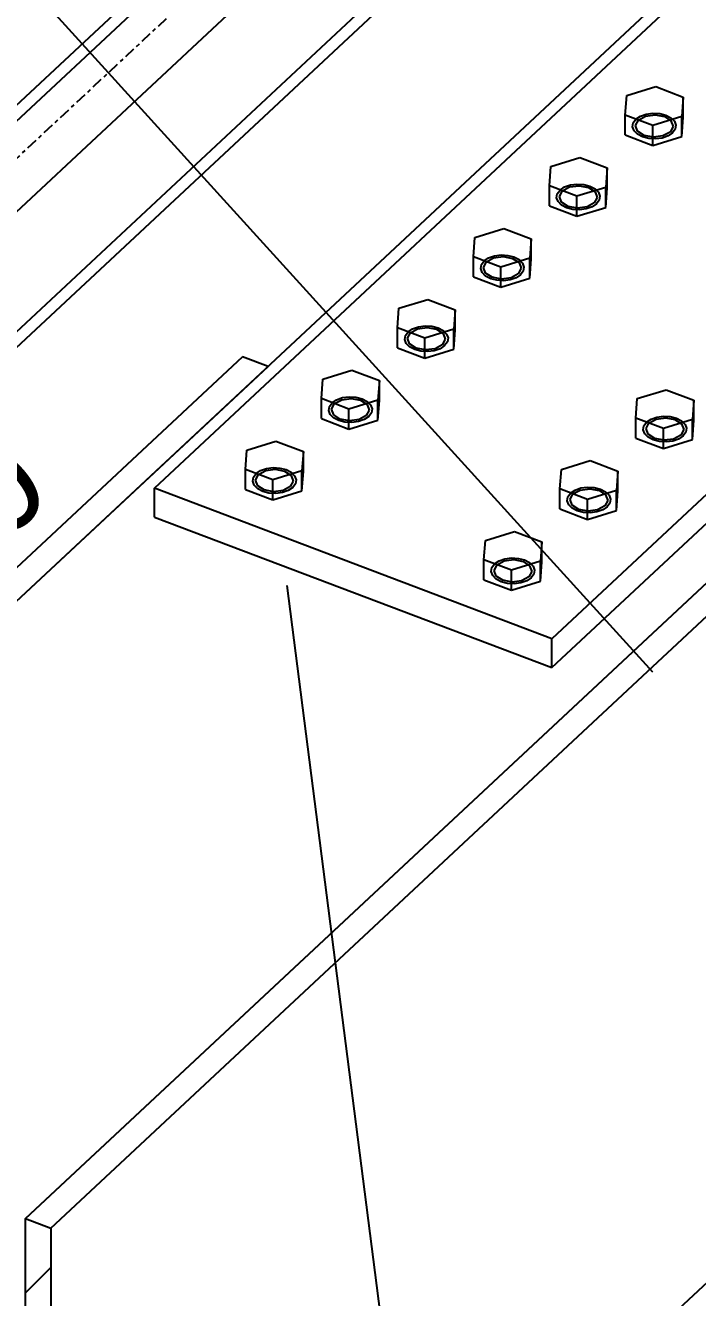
# Model space of a CAD drawing. Header units: millimetres. Extents: x 15962 to 71432, y 9666 to 72266.
# Drawn here: x 63426 to 63782, y 33526 to 34201 of the extents above; entities that cross this region are included whole.
import ezdxf

# ---------------------------------------------------------------- set-up
doc = ezdxf.new("R2010")
doc.units = ezdxf.units.MM
doc.header["$LTSCALE"] = 2
doc.linetypes.add('DXK_LINE_DOT3', pattern=[5.9187, 2.979, -0.9799, 0.9799, -0.9799])
doc.styles.add('Arial Narrow', font='verdana.ttf', dxfattribs={"height": 0.2})

msp = doc.modelspace()

# ---------------------------------------------------------------- hatches: boundary and pattern name
at = {"linetype": 'Continuous'}
h = msp.add_hatch(dxfattribs=at)
h.set_pattern_fill('', scale=14, style=0, pattern_type=0)
h.set_pattern_definition([(45, (63425.91, 33213.744), (-31.431, 31.431), [])])
h.paths.add_polyline_path([(63425.908, 33567.4413), (63425.908, 33213.7443), (63439.4022, 33208.6307), (63439.4022, 33562.3278)])

# ---------------------------------------------------------------- linework, layer by layer
at = {"color": 7, "linetype": 'DXK_LINE_DOT3'}
msp.add_line((62856.1399, 33602.4836), (64041.2256, 34708.9803), dxfattribs=at)
at = {"color": 2, "linetype": 'Continuous'}
for p, q in [((62883.5502, 33656.4052), (63961.176, 34662.5682)), ((62883.5502, 33647.9647), (63961.176, 34654.1277)), ((63494.2877, 33955.0222), (64084.7139, 34506.7121)), ((62835.0552, 33554.6055), (63693.7254, 34356.333)), ((63172.8892, 33663.3212), (63881.5743, 34325.0098)), ((62883.5502, 33536.2286), (63693.7254, 34292.6771)), ((62883.5502, 33527.7881), (63693.7254, 34284.2366)), ((63425.9066, 33567.4418), (64078.2266, 34176.5032)), ((64000.6152, 34151.217), (63705.1831, 33875.1671)), ((63705.1831, 33859.8938), (64000.6152, 34135.9437)), ((63541.1163, 34024.8439), (63159.3937, 33668.4353)), ((63172.888, 33663.3217), (63554.6106, 34019.7304)), ((63554.6106, 34019.7304), (63541.1163, 34024.8439)), ((63705.1831, 33875.1671), (63494.2877, 33955.0222)), ((63494.2877, 33939.7489), (63494.2877, 33955.0222)), ((63494.2877, 33939.7489), (63705.1831, 33859.8938)), ((63807.6305, 33923.8499), (63425.908, 33567.4413)), ((63439.4022, 33562.3278), (63821.1248, 33918.7363)), ((63705.1831, 33859.8938), (63705.1831, 33875.1671)), ((63425.908, 33567.4413), (63439.4022, 33562.3278)), ((63425.908, 33213.7443), (63425.908, 33567.4413)), ((63821.1248, 33565.0393), (63439.4022, 33208.6307)), ((63439.4022, 33562.3278), (63439.4022, 33208.6307))]:
    msp.add_line(p, q, dxfattribs=at)
at = {"color": 7, "linetype": 'Continuous'}
for p, q in [((63758.6164, 33857.5005), (63381.8327, 34272.7725)), ((63744.8524, 34163.4034), (63760.2159, 34168.1606)), ((63760.2159, 34168.1606), (63774.8238, 34162.625)), ((63744.0969, 34153.1106), (63744.8524, 34163.4034)), ((63774.8238, 34162.625), (63774.0683, 34152.3322)), ((63774.8238, 34152.0141), (63774.8238, 34162.625)), ((63752.1455, 34152.5352), (63755.2456, 34153.6214)), ((63755.2456, 34153.6214), (63758.7583, 34154.0846)), ((63758.7583, 34154.0846), (63762.3397, 34153.8795)), ((63762.3397, 34153.8795), (63765.6393, 34153.0261)), ((63744.0969, 34142.4997), (63744.0969, 34153.1106)), ((63758.7048, 34147.575), (63744.0969, 34153.1106)), ((63747.9818, 34146.8393), (63748.3267, 34148.9696)), ((63748.7606, 34144.7499), (63747.9818, 34146.8393)), ((63748.3267, 34148.9696), (63749.7614, 34150.9323)), ((63749.4699, 34147.5164), (63751.0264, 34150.4529)), ((63750.5902, 34144.5103), (63749.4699, 34147.5164)), ((63749.7614, 34150.9323), (63752.1455, 34152.5352)), ((63751.0264, 34150.4529), (63754.8429, 34152.533)), ((63754.8429, 34152.533), (63759.8965, 34153.1995)), ((63774.0683, 34152.3322), (63758.7048, 34147.575)), ((63758.7048, 34136.9641), (63758.7048, 34147.575)), ((63759.8965, 34153.1995), (63764.8334, 34152.2736)), ((63764.8334, 34152.2736), (63768.3305, 34150.0035)), ((63765.6393, 34153.0261), (63768.334, 34151.608)), ((63769.4508, 34146.9974), (63767.8943, 34144.0609)), ((63768.3305, 34150.0035), (63769.4508, 34146.9974)), ((63768.334, 34151.608), (63770.1602, 34149.7639)), ((63770.1602, 34149.7639), (63770.9389, 34147.6745)), ((63770.9389, 34147.6745), (63770.5941, 34145.5442)), ((63774.0683, 34141.7213), (63774.0683, 34152.3322)), ((63774.0683, 34141.7213), (63774.8238, 34152.0141)), ((63744.0969, 34142.4997), (63758.7048, 34136.9641)), ((63750.5867, 34142.9058), (63748.7606, 34144.7499)), ((63753.2814, 34141.4877), (63750.5867, 34142.9058)), ((63754.0874, 34142.2402), (63750.5902, 34144.5103)), ((63756.581, 34140.6343), (63753.2814, 34141.4877)), ((63759.0242, 34141.3143), (63754.0874, 34142.2402)), ((63760.1624, 34140.4292), (63756.581, 34140.6343)), ((63758.7048, 34136.9641), (63774.0683, 34141.7213)), ((63764.0778, 34141.9808), (63759.0242, 34141.3143)), ((63763.6751, 34140.8924), (63760.1624, 34140.4292)), ((63766.7753, 34141.9786), (63763.6751, 34140.8924)), ((63767.8943, 34144.0609), (63764.0778, 34141.9808)), ((63769.1594, 34143.5815), (63766.7753, 34141.9786)), ((63770.5941, 34145.5442), (63769.1594, 34143.5815)), ((63704.5549, 34125.7783), (63719.9184, 34130.5355)), ((63719.9184, 34130.5355), (63734.5264, 34124.9999)), ((63703.7994, 34115.4855), (63704.5549, 34125.7783)), ((63734.5264, 34124.9999), (63733.7709, 34114.7071)), ((63734.5264, 34114.389), (63734.5264, 34124.9999)), ((63703.7994, 34104.8745), (63703.7994, 34115.4855)), ((63718.4074, 34109.9499), (63703.7994, 34115.4855)), ((63708.0292, 34111.3445), (63709.4639, 34113.3071)), ((63709.4639, 34113.3071), (63711.848, 34114.91)), ((63710.729, 34112.8278), (63714.5454, 34114.9079)), ((63711.848, 34114.91), (63714.9481, 34115.9963)), ((63714.5454, 34114.9079), (63719.5991, 34115.5743)), ((63714.9481, 34115.9963), (63718.4608, 34116.4595)), ((63733.7709, 34114.7071), (63718.4074, 34109.9499)), ((63718.4608, 34116.4595), (63722.0423, 34116.2543)), ((63719.5991, 34115.5743), (63724.5359, 34114.6485)), ((63722.0423, 34116.2543), (63725.3418, 34115.401)), ((63724.5359, 34114.6485), (63728.033, 34112.3784)), ((63725.3418, 34115.401), (63728.0366, 34113.9828)), ((63728.0366, 34113.9828), (63729.8627, 34112.1388)), ((63733.7709, 34104.0962), (63733.7709, 34114.7071)), ((63733.7709, 34104.0962), (63734.5264, 34114.389)), ((63707.6843, 34109.2142), (63708.0292, 34111.3445)), ((63708.4631, 34107.1247), (63707.6843, 34109.2142)), ((63710.2892, 34105.2807), (63708.4631, 34107.1247)), ((63709.1724, 34109.8912), (63710.729, 34112.8278)), ((63710.2928, 34106.8852), (63709.1724, 34109.8912)), ((63713.7899, 34104.6151), (63710.2928, 34106.8852)), ((63718.4074, 34099.3389), (63718.4074, 34109.9499)), ((63727.5968, 34106.4358), (63723.7804, 34104.3556)), ((63729.1534, 34109.3723), (63727.5968, 34106.4358)), ((63728.033, 34112.3784), (63729.1534, 34109.3723)), ((63730.2966, 34107.9191), (63728.8619, 34105.9564)), ((63729.8627, 34112.1388), (63730.6414, 34110.0494)), ((63730.6414, 34110.0494), (63730.2966, 34107.9191)), ((63703.7994, 34104.8745), (63718.4074, 34099.3389)), ((63712.9839, 34103.8626), (63710.2892, 34105.2807)), ((63716.2835, 34103.0092), (63712.9839, 34103.8626)), ((63718.7267, 34103.6892), (63713.7899, 34104.6151)), ((63719.865, 34102.8041), (63716.2835, 34103.0092)), ((63718.4074, 34099.3389), (63733.7709, 34104.0962)), ((63723.7804, 34104.3556), (63718.7267, 34103.6892)), ((63723.3777, 34103.2673), (63719.865, 34102.8041)), ((63726.4778, 34104.3535), (63723.3777, 34103.2673)), ((63728.8619, 34105.9564), (63726.4778, 34104.3535)), ((63664.2575, 34088.1531), (63679.6209, 34092.9104)), ((63679.6209, 34092.9104), (63694.2289, 34087.3748)), ((63663.5019, 34077.8603), (63664.2575, 34088.1531)), ((63694.2289, 34087.3748), (63693.4734, 34077.0819)), ((63694.2289, 34076.7639), (63694.2289, 34087.3748)), ((63663.5019, 34067.2494), (63663.5019, 34077.8603)), ((63678.1099, 34072.3247), (63663.5019, 34077.8603)), ((63667.3869, 34071.589), (63667.7317, 34073.7193)), ((63667.7317, 34073.7193), (63669.1664, 34075.682)), ((63668.8749, 34072.2661), (63670.4315, 34075.2026)), ((63669.1664, 34075.682), (63671.5505, 34077.2849)), ((63670.4315, 34075.2026), (63674.2479, 34077.2828)), ((63671.5505, 34077.2849), (63674.6507, 34078.3711)), ((63674.2479, 34077.2828), (63679.3016, 34077.9492)), ((63674.6507, 34078.3711), (63678.1634, 34078.8343)), ((63693.4734, 34077.0819), (63678.1099, 34072.3247)), ((63678.1634, 34078.8343), (63681.7448, 34078.6292)), ((63679.3016, 34077.9492), (63684.2384, 34077.0233)), ((63681.7448, 34078.6292), (63685.0444, 34077.7758)), ((63684.2384, 34077.0233), (63687.7355, 34074.7532)), ((63685.0444, 34077.7758), (63687.7391, 34076.3577)), ((63687.7355, 34074.7532), (63688.8559, 34071.7472)), ((63687.7391, 34076.3577), (63689.5652, 34074.5137)), ((63689.5652, 34074.5137), (63690.344, 34072.4242)), ((63690.344, 34072.4242), (63689.9991, 34070.2939)), ((63693.4734, 34066.471), (63693.4734, 34077.0819)), ((63693.4734, 34066.471), (63694.2289, 34076.7639)), ((63663.5019, 34067.2494), (63678.1099, 34061.7138)), ((63668.1656, 34069.4996), (63667.3869, 34071.589)), ((63669.9917, 34067.6556), (63668.1656, 34069.4996)), ((63669.9953, 34069.26), (63668.8749, 34072.2661)), ((63672.6865, 34066.2374), (63669.9917, 34067.6556)), ((63673.4924, 34066.9899), (63669.9953, 34069.26)), ((63675.9861, 34065.3841), (63672.6865, 34066.2374)), ((63678.4292, 34066.0641), (63673.4924, 34066.9899)), ((63678.1099, 34061.7138), (63678.1099, 34072.3247)), ((63678.1099, 34061.7138), (63693.4734, 34066.471)), ((63683.4829, 34066.7305), (63678.4292, 34066.0641)), ((63686.1803, 34066.7284), (63683.0802, 34065.6421)), ((63687.2993, 34068.8107), (63683.4829, 34066.7305)), ((63688.5644, 34068.3313), (63686.1803, 34066.7284)), ((63688.8559, 34071.7472), (63687.2993, 34068.8107)), ((63689.9991, 34070.2939), (63688.5644, 34068.3313)), ((63679.5675, 34065.1789), (63675.9861, 34065.3841)), ((63683.0802, 34065.6421), (63679.5675, 34065.1789)), ((63623.96, 34050.528), (63639.3235, 34055.2852)), ((63639.3235, 34055.2852), (63653.9314, 34049.7496)), ((63623.2045, 34040.2352), (63623.96, 34050.528)), ((63653.9314, 34049.7496), (63653.1759, 34039.4568)), ((63653.9314, 34039.1387), (63653.9314, 34049.7496)), ((63623.2045, 34029.6243), (63623.2045, 34040.2352)), ((63637.8125, 34034.6996), (63623.2045, 34040.2352)), ((63628.869, 34038.0569), (63631.2531, 34039.6598)), ((63630.134, 34037.5775), (63633.9505, 34039.6576)), ((63631.2531, 34039.6598), (63634.3532, 34040.746)), ((63633.9505, 34039.6576), (63639.0042, 34040.3241)), ((63634.3532, 34040.746), (63637.8659, 34041.2092)), ((63653.1759, 34039.4568), (63637.8125, 34034.6996)), ((63637.8659, 34041.2092), (63641.4473, 34041.0041)), ((63639.0042, 34040.3241), (63643.941, 34039.3982)), ((63641.4473, 34041.0041), (63644.7469, 34040.1507)), ((63643.941, 34039.3982), (63647.4381, 34037.1281)), ((63644.7469, 34040.1507), (63647.4416, 34038.7326)), ((63647.4416, 34038.7326), (63649.2678, 34036.8885)), ((63653.1759, 34028.8459), (63653.1759, 34039.4568)), ((63653.1759, 34028.8459), (63653.9314, 34039.1387)), ((63627.0894, 34033.9639), (63627.4343, 34036.0942)), ((63627.8682, 34031.8745), (63627.0894, 34033.9639)), ((63627.4343, 34036.0942), (63628.869, 34038.0569)), ((63628.5775, 34034.641), (63630.134, 34037.5775)), ((63629.6979, 34031.6349), (63628.5775, 34034.641)), ((63637.8125, 34024.0887), (63637.8125, 34034.6996)), ((63648.5584, 34034.122), (63647.0019, 34031.1855)), ((63647.4381, 34037.1281), (63648.5584, 34034.122)), ((63649.7017, 34032.6688), (63648.267, 34030.7061)), ((63649.2678, 34036.8885), (63650.0465, 34034.7991)), ((63650.0465, 34034.7991), (63649.7017, 34032.6688)), ((63623.2045, 34029.6243), (63637.8125, 34024.0887)), ((63629.6943, 34030.0304), (63627.8682, 34031.8745)), ((63632.389, 34028.6123), (63629.6943, 34030.0304)), ((63633.195, 34029.3648), (63629.6979, 34031.6349)), ((63635.6886, 34027.7589), (63632.389, 34028.6123)), ((63638.1318, 34028.4389), (63633.195, 34029.3648)), ((63639.27, 34027.5538), (63635.6886, 34027.7589)), ((63637.8125, 34024.0887), (63653.1759, 34028.8459)), ((63643.1854, 34029.1054), (63638.1318, 34028.4389)), ((63642.7827, 34028.017), (63639.27, 34027.5538)), ((63645.8829, 34029.1032), (63642.7827, 34028.017)), ((63647.0019, 34031.1855), (63643.1854, 34029.1054)), ((63648.267, 34030.7061), (63645.8829, 34029.1032)), ((63582.907, 34002.61), (63583.6625, 34012.9029)), ((63583.6625, 34012.9029), (63599.026, 34017.6601)), ((63599.026, 34017.6601), (63613.634, 34012.1245)), ((63613.634, 34012.1245), (63612.8785, 34001.8317)), ((63613.634, 34001.5136), (63613.634, 34012.1245)), ((63750.4687, 34002.5883), (63765.8322, 34007.3455)), ((63765.8322, 34007.3455), (63780.4402, 34001.8099)), ((63582.907, 33991.9991), (63582.907, 34002.61)), ((63597.515, 33997.0744), (63582.907, 34002.61)), ((63586.7919, 33996.3388), (63587.1368, 33998.4691)), ((63587.1368, 33998.4691), (63588.5715, 34000.4317)), ((63588.28, 33997.0158), (63589.8366, 33999.9523)), ((63588.5715, 34000.4317), (63590.9556, 34002.0346)), ((63589.8366, 33999.9523), (63593.653, 34002.0325)), ((63590.9556, 34002.0346), (63594.0557, 34003.1208)), ((63593.653, 34002.0325), (63598.7067, 34002.6989)), ((63594.0557, 34003.1208), (63597.5684, 34003.5841)), ((63612.8785, 34001.8317), (63597.515, 33997.0744)), ((63597.5684, 34003.5841), (63601.1499, 34003.3789)), ((63598.7067, 34002.6989), (63603.6435, 34001.773)), ((63601.1499, 34003.3789), (63604.4494, 34002.5255)), ((63603.6435, 34001.773), (63607.1406, 33999.5029)), ((63604.4494, 34002.5255), (63607.1442, 34001.1074)), ((63607.1406, 33999.5029), (63608.261, 33996.4969)), ((63607.1442, 34001.1074), (63608.9703, 33999.2634)), ((63608.9703, 33999.2634), (63609.749, 33997.174)), ((63612.8785, 33991.2208), (63612.8785, 34001.8317)), ((63612.8785, 33991.2208), (63613.634, 34001.5136)), ((63749.7132, 33992.2955), (63750.4687, 34002.5883)), ((63780.4402, 34001.8099), (63779.6847, 33991.5171)), ((63780.4402, 33991.199), (63780.4402, 34001.8099)), ((63582.907, 33991.9991), (63597.515, 33986.4635)), ((63587.5707, 33994.2493), (63586.7919, 33996.3388)), ((63589.3968, 33992.4053), (63587.5707, 33994.2493)), ((63589.4004, 33994.0098), (63588.28, 33997.0158)), ((63592.0916, 33990.9872), (63589.3968, 33992.4053)), ((63592.8975, 33991.7397), (63589.4004, 33994.0098)), ((63597.8343, 33990.8138), (63592.8975, 33991.7397)), ((63597.515, 33986.4635), (63597.515, 33997.0744)), ((63602.888, 33991.4802), (63597.8343, 33990.8138)), ((63605.5854, 33991.4781), (63602.4853, 33990.3919)), ((63606.7044, 33993.5604), (63602.888, 33991.4802)), ((63607.9695, 33993.081), (63605.5854, 33991.4781)), ((63608.261, 33996.4969), (63606.7044, 33993.5604)), ((63609.4042, 33995.0436), (63607.9695, 33993.081)), ((63609.749, 33997.174), (63609.4042, 33995.0436)), ((63749.7132, 33981.6846), (63749.7132, 33992.2955)), ((63764.3212, 33986.7599), (63749.7132, 33992.2955)), ((63755.3777, 33990.1172), (63757.7618, 33991.7201)), ((63756.6428, 33989.6378), (63760.4592, 33991.7179)), ((63757.7618, 33991.7201), (63760.8619, 33992.8063)), ((63760.4592, 33991.7179), (63765.5129, 33992.3844)), ((63760.8619, 33992.8063), (63764.3746, 33993.2695)), ((63779.6847, 33991.5171), (63764.3212, 33986.7599)), ((63764.3746, 33993.2695), (63767.9561, 33993.0644)), ((63765.5129, 33992.3844), (63770.4497, 33991.4585)), ((63767.9561, 33993.0644), (63771.2556, 33992.211)), ((63770.4497, 33991.4585), (63773.9468, 33989.1884)), ((63771.2556, 33992.211), (63773.9504, 33990.7929)), ((63779.6847, 33980.9062), (63779.6847, 33991.5171)), ((63595.3911, 33990.1338), (63592.0916, 33990.9872)), ((63598.9726, 33989.9287), (63595.3911, 33990.1338)), ((63597.515, 33986.4635), (63612.8785, 33991.2208)), ((63602.4853, 33990.3919), (63598.9726, 33989.9287)), ((63753.5981, 33986.0242), (63753.943, 33988.1545)), ((63754.3769, 33983.9348), (63753.5981, 33986.0242)), ((63753.943, 33988.1545), (63755.3777, 33990.1172)), ((63755.0862, 33986.7013), (63756.6428, 33989.6378)), ((63756.2066, 33983.6952), (63755.0862, 33986.7013)), ((63764.3212, 33976.149), (63764.3212, 33986.7599)), ((63775.0672, 33986.1823), (63773.5106, 33983.2458)), ((63773.9468, 33989.1884), (63775.0672, 33986.1823)), ((63773.9504, 33990.7929), (63775.7765, 33988.9488)), ((63776.2104, 33984.7291), (63774.7757, 33982.7664)), ((63775.7765, 33988.9488), (63776.5552, 33986.8594)), ((63776.5552, 33986.8594), (63776.2104, 33984.7291)), ((63779.6847, 33980.9062), (63780.4402, 33991.199)), ((63543.3651, 33975.2777), (63558.7285, 33980.035)), ((63558.7285, 33980.035), (63573.3365, 33974.4994)), ((63749.7132, 33981.6846), (63764.3212, 33976.149)), ((63756.203, 33982.0907), (63754.3769, 33983.9348)), ((63758.8977, 33980.6726), (63756.203, 33982.0907)), ((63759.7037, 33981.4251), (63756.2066, 33983.6952)), ((63762.1973, 33979.8192), (63758.8977, 33980.6726)), ((63764.6405, 33980.4992), (63759.7037, 33981.4251)), ((63765.7787, 33979.6141), (63762.1973, 33979.8192)), ((63764.3212, 33976.149), (63779.6847, 33980.9062)), ((63769.6942, 33981.1657), (63764.6405, 33980.4992)), ((63769.2914, 33980.0773), (63765.7787, 33979.6141)), ((63772.3916, 33981.1635), (63769.2914, 33980.0773)), ((63773.5106, 33983.2458), (63769.6942, 33981.1657)), ((63774.7757, 33982.7664), (63772.3916, 33981.1635)), ((63542.6096, 33964.9849), (63543.3651, 33975.2777)), ((63573.3365, 33974.4994), (63572.581, 33964.2065)), ((63573.3365, 33963.8885), (63573.3365, 33974.4994)), ((63542.6096, 33954.374), (63542.6096, 33964.9849)), ((63557.2175, 33959.4493), (63542.6096, 33964.9849)), ((63548.274, 33962.8066), (63550.6581, 33964.4095)), ((63549.5391, 33962.3272), (63553.3555, 33964.4074)), ((63550.6581, 33964.4095), (63553.7583, 33965.4957)), ((63553.3555, 33964.4074), (63558.4092, 33965.0738)), ((63553.7583, 33965.4957), (63557.271, 33965.9589)), ((63557.271, 33965.9589), (63560.8524, 33965.7538)), ((63558.4092, 33965.0738), (63563.346, 33964.1479)), ((63560.8524, 33965.7538), (63564.152, 33964.9004)), ((63564.152, 33964.9004), (63566.8467, 33963.4823)), ((63709.4157, 33954.6703), (63710.1713, 33964.9632)), ((63710.1713, 33964.9632), (63725.5347, 33969.7204)), ((63725.5347, 33969.7204), (63740.1427, 33964.1848)), ((63546.4945, 33958.7136), (63546.8393, 33960.8439)), ((63547.2732, 33956.6242), (63546.4945, 33958.7136)), ((63546.8393, 33960.8439), (63548.274, 33962.8066)), ((63547.9825, 33959.3907), (63549.5391, 33962.3272)), ((63549.1029, 33956.3846), (63547.9825, 33959.3907)), ((63572.581, 33964.2065), (63557.2175, 33959.4493)), ((63557.2175, 33948.8384), (63557.2175, 33959.4493)), ((63563.346, 33964.1479), (63566.8431, 33961.8778)), ((63567.9635, 33958.8718), (63566.4069, 33955.9352)), ((63566.8431, 33961.8778), (63567.9635, 33958.8718)), ((63566.8467, 33963.4823), (63568.6728, 33961.6383)), ((63568.6728, 33961.6383), (63569.4516, 33959.5488)), ((63569.4516, 33959.5488), (63569.1067, 33957.4185)), ((63572.581, 33953.5956), (63572.581, 33964.2065)), ((63572.581, 33953.5956), (63573.3365, 33963.8885)), ((63740.1427, 33964.1848), (63739.3872, 33953.892)), ((63740.1427, 33953.5739), (63740.1427, 33964.1848)), ((63542.6096, 33954.374), (63557.2175, 33948.8384)), ((63549.0993, 33954.7802), (63547.2732, 33956.6242)), ((63551.7941, 33953.362), (63549.0993, 33954.7802)), ((63552.6, 33954.1145), (63549.1029, 33956.3846)), ((63555.0937, 33952.5086), (63551.7941, 33953.362)), ((63557.5368, 33953.1887), (63552.6, 33954.1145)), ((63558.6751, 33952.3035), (63555.0937, 33952.5086)), ((63557.2175, 33948.8384), (63572.581, 33953.5956)), ((63562.5905, 33953.8551), (63557.5368, 33953.1887)), ((63562.1878, 33952.7667), (63558.6751, 33952.3035)), ((63565.2879, 33953.853), (63562.1878, 33952.7667)), ((63566.4069, 33955.9352), (63562.5905, 33953.8551)), ((63567.672, 33955.4558), (63565.2879, 33953.853)), ((63569.1067, 33957.4185), (63567.672, 33955.4558)), ((63709.4157, 33944.0594), (63709.4157, 33954.6703)), ((63724.0237, 33949.1347), (63709.4157, 33954.6703)), ((63713.6455, 33950.5294), (63715.0802, 33952.492)), ((63714.7887, 33949.0761), (63716.3453, 33952.0126)), ((63715.0802, 33952.492), (63717.4643, 33954.0949)), ((63716.3453, 33952.0126), (63720.1617, 33954.0928)), ((63717.4643, 33954.0949), (63720.5645, 33955.1811)), ((63720.1617, 33954.0928), (63725.2154, 33954.7592)), ((63720.5645, 33955.1811), (63724.0772, 33955.6444)), ((63739.3872, 33953.892), (63724.0237, 33949.1347)), ((63724.0772, 33955.6444), (63727.6586, 33955.4392)), ((63725.2154, 33954.7592), (63730.1522, 33953.8333)), ((63727.6586, 33955.4392), (63730.9582, 33954.5858)), ((63730.1522, 33953.8333), (63733.6493, 33951.5632)), ((63730.9582, 33954.5858), (63733.6529, 33953.1677)), ((63733.6493, 33951.5632), (63734.7697, 33948.5572)), ((63733.6529, 33953.1677), (63735.479, 33951.3237)), ((63735.479, 33951.3237), (63736.2578, 33949.2343)), ((63739.3872, 33943.2811), (63739.3872, 33953.892)), ((63739.3872, 33943.2811), (63740.1427, 33953.5739)), ((63713.3007, 33948.3991), (63713.6455, 33950.5294)), ((63714.0794, 33946.3096), (63713.3007, 33948.3991)), ((63715.9055, 33944.4656), (63714.0794, 33946.3096)), ((63715.9091, 33946.0701), (63714.7887, 33949.0761)), ((63718.6003, 33943.0475), (63715.9055, 33944.4656)), ((63719.4062, 33943.8), (63715.9091, 33946.0701)), ((63724.0237, 33938.5238), (63724.0237, 33949.1347)), ((63733.2131, 33945.6207), (63729.3967, 33943.5405)), ((63734.4782, 33945.1413), (63732.0941, 33943.5384)), ((63734.7697, 33948.5572), (63733.2131, 33945.6207)), ((63735.9129, 33947.1039), (63734.4782, 33945.1413)), ((63736.2578, 33949.2343), (63735.9129, 33947.1039)), ((63709.4157, 33944.0594), (63724.0237, 33938.5238)), ((63721.8999, 33942.1941), (63718.6003, 33943.0475)), ((63724.343, 33942.8741), (63719.4062, 33943.8)), ((63725.4813, 33941.989), (63721.8999, 33942.1941)), ((63724.0237, 33938.5238), (63739.3872, 33943.2811)), ((63729.3967, 33943.5405), (63724.343, 33942.8741)), ((63728.994, 33942.4522), (63725.4813, 33941.989)), ((63732.0941, 33943.5384), (63728.994, 33942.4522)), ((63669.8738, 33927.338), (63685.2373, 33932.0953)), ((63685.2373, 33932.0953), (63699.8452, 33926.5597)), ((63669.1183, 33917.0452), (63669.8738, 33927.338)), ((63699.8452, 33926.5597), (63699.0897, 33916.2668)), ((63699.8452, 33915.9488), (63699.8452, 33926.5597)), ((63677.1669, 33916.4698), (63680.267, 33917.556)), ((63679.8643, 33916.4677), (63684.9179, 33917.1341)), ((63680.267, 33917.556), (63683.7797, 33918.0192)), ((63683.7797, 33918.0192), (63687.3611, 33917.8141)), ((63684.9179, 33917.1341), (63689.8547, 33916.2082)), ((63687.3611, 33917.8141), (63690.6607, 33916.9607)), ((63669.1183, 33906.4343), (63669.1183, 33917.0452)), ((63683.7262, 33911.5096), (63669.1183, 33917.0452)), ((63673.0032, 33910.7739), (63673.3481, 33912.9042)), ((63673.782, 33908.6845), (63673.0032, 33910.7739)), ((63673.3481, 33912.9042), (63674.7828, 33914.8669)), ((63674.4913, 33911.451), (63676.0478, 33914.3875)), ((63675.6116, 33908.4449), (63674.4913, 33911.451)), ((63674.7828, 33914.8669), (63677.1669, 33916.4698)), ((63676.0478, 33914.3875), (63679.8643, 33916.4677)), ((63699.0897, 33916.2668), (63683.7262, 33911.5096)), ((63683.7262, 33900.8987), (63683.7262, 33911.5096)), ((63689.8547, 33916.2082), (63693.3519, 33913.9381)), ((63690.6607, 33916.9607), (63693.3554, 33915.5426)), ((63694.4722, 33910.9321), (63692.9157, 33907.9955)), ((63693.3519, 33913.9381), (63694.4722, 33910.9321)), ((63693.3554, 33915.5426), (63695.1816, 33913.6986)), ((63695.1816, 33913.6986), (63695.9603, 33911.6091)), ((63695.9603, 33911.6091), (63695.6155, 33909.4788)), ((63699.0897, 33905.6559), (63699.0897, 33916.2668)), ((63699.0897, 33905.6559), (63699.8452, 33915.9488)), ((63669.1183, 33906.4343), (63683.7262, 33900.8987)), ((63675.6081, 33906.8405), (63673.782, 33908.6845)), ((63678.3028, 33905.4223), (63675.6081, 33906.8405)), ((63679.1088, 33906.1748), (63675.6116, 33908.4449)), ((63681.6024, 33904.5689), (63678.3028, 33905.4223)), ((63684.0456, 33905.249), (63679.1088, 33906.1748)), ((63685.1838, 33904.3638), (63681.6024, 33904.5689)), ((63683.7262, 33900.8987), (63699.0897, 33905.6559)), ((63689.0992, 33905.9154), (63684.0456, 33905.249)), ((63688.6965, 33904.827), (63685.1838, 33904.3638)), ((63691.7967, 33905.9133), (63688.6965, 33904.827)), ((63692.9157, 33907.9955), (63689.0992, 33905.9154)), ((63694.1808, 33907.5161), (63691.7967, 33905.9133)), ((63695.6155, 33909.4788), (63694.1808, 33907.5161)), ((63564.5036, 33903.3343), (63647.2746, 33258.61))]:
    msp.add_line(p, q, dxfattribs=at)

# ---------------------------------------------------------------- texts
at = {"color": 96, "style": 'Arial Narrow'}
msp.add_text('PL16*440', height=47.72135, rotation=43.03486, dxfattribs=at).set_placement((63211.124, 33735.8889))

doc.saveas('drawing.dxf')
